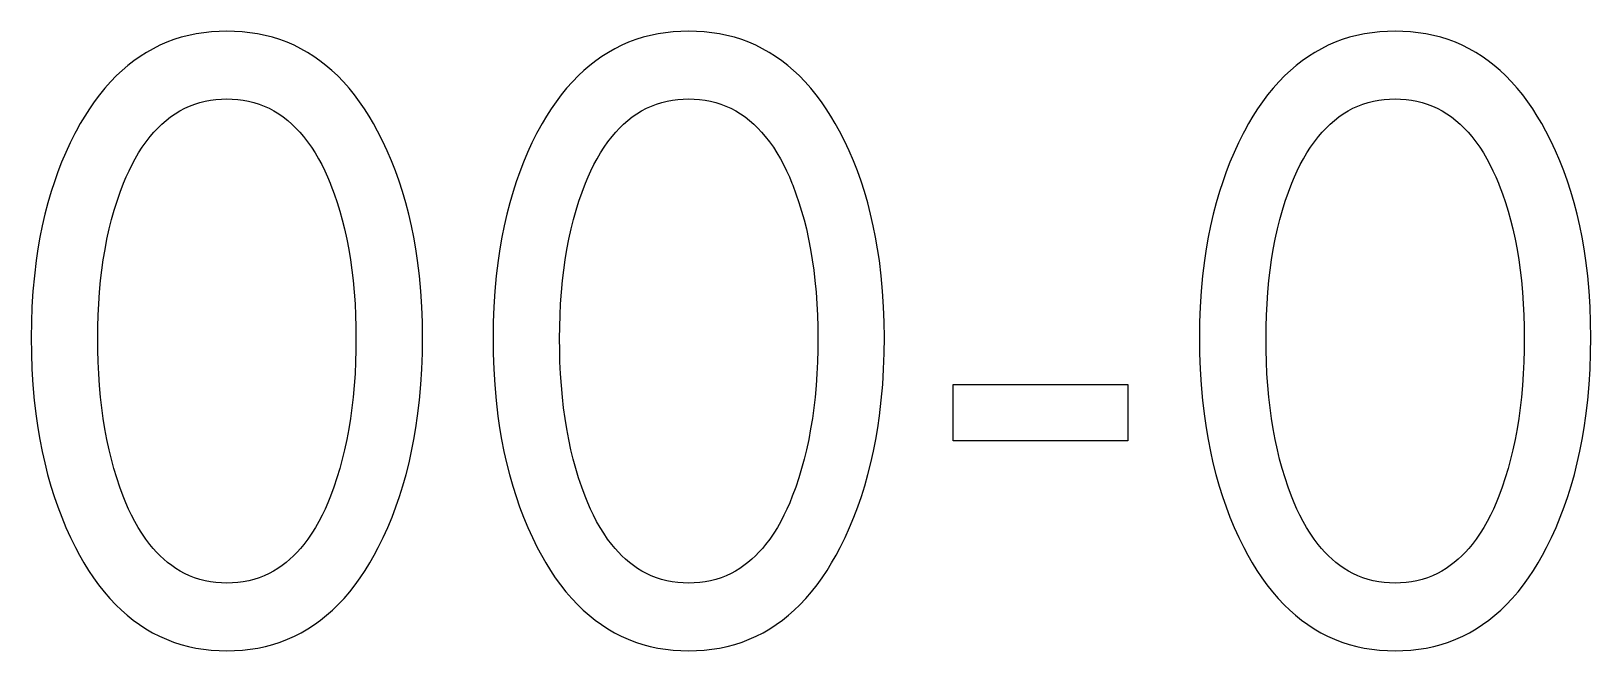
# Model space of a CAD drawing. Extents: x 0 to 420, y 0 to 297.
# Drawn here: x 157.927 to 162.367, y 192.788 to 194.552 of the extents above; entities that cross this region are included whole.
import ezdxf

# ---------------------------------------------------------------- set-up
doc = ezdxf.new("R2010")
doc.units = 0
doc.header["$LTSCALE"] = 23.1
doc.layers.add('10000_FRONT', color=7, linetype='CONTINUOUS')

msp = doc.modelspace()

# ---------------------------------------------------------------- linework, layer by layer
at = {"layer": '10000_FRONT', "color": 7, "linetype": 'CONTINUOUS'}
for p, q in [((158.3754, 194.5396), (158.3542, 194.5342)), ((158.3968, 194.544), (158.3754, 194.5396)), ((158.4184, 194.5474), (158.3968, 194.544)), ((158.4402, 194.5498), (158.4184, 194.5474)), ((158.4621, 194.5512), (158.4402, 194.5498)), ((158.484, 194.5517), (158.4621, 194.5512)), ((158.5061, 194.5512), (158.484, 194.5517)), ((158.528, 194.5498), (158.5061, 194.5512)), ((158.5499, 194.5474), (158.528, 194.5498)), ((158.5715, 194.5441), (158.5499, 194.5474)), ((158.593, 194.5397), (158.5715, 194.5441)), ((158.6142, 194.5342), (158.593, 194.5397)), ((159.6903, 194.5396), (159.6692, 194.5342)), ((159.7117, 194.544), (159.6903, 194.5396)), ((159.7333, 194.5474), (159.7117, 194.544)), ((159.7551, 194.5498), (159.7333, 194.5474)), ((159.777, 194.5512), (159.7551, 194.5498)), ((159.799, 194.5517), (159.777, 194.5512)), ((159.821, 194.5512), (159.799, 194.5517)), ((159.8429, 194.5498), (159.821, 194.5512)), ((159.8648, 194.5474), (159.8429, 194.5498)), ((159.8865, 194.5441), (159.8648, 194.5474)), ((159.9079, 194.5397), (159.8865, 194.5441)), ((159.9291, 194.5342), (159.9079, 194.5397)), ((161.7016, 194.5396), (161.6805, 194.5342)), ((161.7231, 194.544), (161.7016, 194.5396)), ((161.7447, 194.5474), (161.7231, 194.544)), ((161.7665, 194.5498), (161.7447, 194.5474)), ((161.7884, 194.5512), (161.7665, 194.5498)), ((161.8103, 194.5517), (161.7884, 194.5512)), ((161.8323, 194.5512), (161.8103, 194.5517)), ((161.8543, 194.5498), (161.8323, 194.5512)), ((161.8761, 194.5474), (161.8543, 194.5498)), ((161.8978, 194.5441), (161.8761, 194.5474)), ((161.9193, 194.5397), (161.8978, 194.5441)), ((161.9405, 194.5342), (161.9193, 194.5397)), ((158.274, 194.5018), (158.2553, 194.4912)), ((158.2933, 194.5115), (158.274, 194.5018)), ((158.313, 194.5201), (158.2933, 194.5115)), ((158.3334, 194.5277), (158.313, 194.5201)), ((158.3542, 194.5342), (158.3334, 194.5277)), ((158.635, 194.5277), (158.6142, 194.5342)), ((158.6555, 194.5201), (158.635, 194.5277)), ((158.6753, 194.5115), (158.6555, 194.5201)), ((158.6945, 194.5018), (158.6753, 194.5115)), ((158.7133, 194.4912), (158.6945, 194.5018)), ((159.589, 194.5018), (159.5702, 194.4912)), ((159.6082, 194.5115), (159.589, 194.5018)), ((159.628, 194.5201), (159.6082, 194.5115)), ((159.6484, 194.5277), (159.628, 194.5201)), ((159.6692, 194.5342), (159.6484, 194.5277)), ((159.95, 194.5277), (159.9291, 194.5342)), ((159.9705, 194.5201), (159.95, 194.5277)), ((159.9902, 194.5115), (159.9705, 194.5201)), ((160.0095, 194.5018), (159.9902, 194.5115)), ((160.0282, 194.4912), (160.0095, 194.5018)), ((161.6003, 194.5018), (161.5815, 194.4912)), ((161.6196, 194.5115), (161.6003, 194.5018)), ((161.6393, 194.5201), (161.6196, 194.5115)), ((161.6597, 194.5277), (161.6393, 194.5201)), ((161.6805, 194.5342), (161.6597, 194.5277)), ((161.9613, 194.5277), (161.9405, 194.5342)), ((161.9818, 194.5201), (161.9613, 194.5277)), ((162.0015, 194.5115), (161.9818, 194.5201)), ((162.0208, 194.5018), (162.0015, 194.5115)), ((162.0396, 194.4912), (162.0208, 194.5018)), ((158.2023, 194.454), (158.1858, 194.44)), ((158.2193, 194.4672), (158.2023, 194.454)), ((158.237, 194.4796), (158.2193, 194.4672)), ((158.2553, 194.4912), (158.237, 194.4796)), ((158.7316, 194.4797), (158.7133, 194.4912)), ((158.7492, 194.4672), (158.7316, 194.4797)), ((158.7663, 194.454), (158.7492, 194.4672)), ((158.7828, 194.44), (158.7663, 194.454)), ((159.5172, 194.454), (159.5007, 194.44)), ((159.5343, 194.4672), (159.5172, 194.454)), ((159.552, 194.4796), (159.5343, 194.4672)), ((159.5702, 194.4912), (159.552, 194.4796)), ((160.0465, 194.4797), (160.0282, 194.4912)), ((160.0642, 194.4672), (160.0465, 194.4797)), ((160.0813, 194.454), (160.0642, 194.4672)), ((160.0977, 194.44), (160.0813, 194.454)), ((161.5285, 194.454), (161.5121, 194.44)), ((161.5456, 194.4672), (161.5285, 194.454)), ((161.5633, 194.4796), (161.5456, 194.4672)), ((161.5815, 194.4912), (161.5633, 194.4796)), ((162.0578, 194.4797), (162.0396, 194.4912)), ((162.0755, 194.4672), (162.0578, 194.4797)), ((162.0926, 194.454), (162.0755, 194.4672)), ((162.109, 194.44), (162.0926, 194.454)), ((158.1528, 194.4077), (158.1365, 194.3894)), ((158.17, 194.4253), (158.1528, 194.4077)), ((158.1858, 194.44), (158.17, 194.4253)), ((158.7986, 194.4253), (158.7828, 194.44)), ((158.8157, 194.4078), (158.7986, 194.4253)), ((158.8319, 194.3895), (158.8157, 194.4078)), ((159.4678, 194.4077), (159.4515, 194.3894)), ((159.4849, 194.4253), (159.4678, 194.4077)), ((159.5007, 194.44), (159.4849, 194.4253)), ((160.1135, 194.4253), (160.0977, 194.44)), ((160.1306, 194.4078), (160.1135, 194.4253)), ((160.1468, 194.3895), (160.1306, 194.4078)), ((161.4791, 194.4077), (161.4628, 194.3894)), ((161.4963, 194.4253), (161.4791, 194.4077)), ((161.5121, 194.44), (161.4963, 194.4253)), ((162.1248, 194.4253), (162.109, 194.44)), ((162.1419, 194.4078), (162.1248, 194.4253)), ((162.1582, 194.3895), (162.1419, 194.4078)), ((158.1211, 194.3704), (158.1064, 194.3508)), ((158.1365, 194.3894), (158.1211, 194.3704)), ((158.8473, 194.3704), (158.8319, 194.3895)), ((158.8619, 194.3508), (158.8473, 194.3704)), ((159.436, 194.3704), (159.4213, 194.3508)), ((159.4515, 194.3894), (159.436, 194.3704)), ((160.1622, 194.3704), (160.1468, 194.3895)), ((160.1768, 194.3508), (160.1622, 194.3704)), ((161.4473, 194.3704), (161.4327, 194.3508)), ((161.4628, 194.3894), (161.4473, 194.3704)), ((162.1736, 194.3704), (162.1582, 194.3895)), ((162.1882, 194.3508), (162.1736, 194.3704)), ((158.0925, 194.3306), (158.0793, 194.3099)), ((158.1064, 194.3508), (158.0925, 194.3306)), ((158.3234, 194.3074), (158.3365, 194.3165)), ((158.3365, 194.3165), (158.35, 194.3248)), ((158.35, 194.3248), (158.364, 194.3322)), ((158.364, 194.3322), (158.378, 194.3386)), ((158.378, 194.3386), (158.3925, 194.344)), ((158.3925, 194.344), (158.4072, 194.3486)), ((158.4072, 194.3486), (158.4223, 194.3523)), ((158.4223, 194.3523), (158.4375, 194.3552)), ((158.4375, 194.3552), (158.4529, 194.3573)), ((158.4529, 194.3573), (158.4685, 194.3585)), ((158.4685, 194.3585), (158.484, 194.3589)), ((158.484, 194.3589), (158.4996, 194.3585)), ((158.4996, 194.3585), (158.5152, 194.3573)), ((158.5152, 194.3573), (158.5306, 194.3552)), ((158.5306, 194.3552), (158.5458, 194.3523)), ((158.5458, 194.3523), (158.5609, 194.3486)), ((158.5609, 194.3486), (158.5756, 194.344)), ((158.5756, 194.344), (158.59, 194.3386)), ((158.59, 194.3386), (158.6041, 194.3322)), ((158.6041, 194.3322), (158.6181, 194.3248)), ((158.6181, 194.3248), (158.6316, 194.3165)), ((158.6316, 194.3165), (158.6446, 194.3074)), ((158.8758, 194.3306), (158.8619, 194.3508)), ((158.8889, 194.3099), (158.8758, 194.3306)), ((159.4074, 194.3306), (159.3942, 194.3099)), ((159.4213, 194.3508), (159.4074, 194.3306)), ((159.6384, 194.3074), (159.6514, 194.3165)), ((159.6514, 194.3165), (159.6649, 194.3248)), ((159.6649, 194.3248), (159.6789, 194.3322)), ((159.6789, 194.3322), (159.693, 194.3386)), ((159.693, 194.3386), (159.7074, 194.344)), ((159.7074, 194.344), (159.7222, 194.3486)), ((159.7222, 194.3486), (159.7372, 194.3523)), ((159.7372, 194.3523), (159.7525, 194.3552)), ((159.7525, 194.3552), (159.7679, 194.3573)), ((159.7679, 194.3573), (159.7834, 194.3585)), ((159.7834, 194.3585), (159.799, 194.3589)), ((159.799, 194.3589), (159.8146, 194.3585)), ((159.8146, 194.3585), (159.8301, 194.3573)), ((159.8301, 194.3573), (159.8455, 194.3552)), ((159.8455, 194.3552), (159.8608, 194.3523)), ((159.8608, 194.3523), (159.8758, 194.3486)), ((159.8758, 194.3486), (159.8906, 194.344)), ((159.8906, 194.344), (159.905, 194.3386)), ((159.905, 194.3386), (159.919, 194.3322)), ((159.919, 194.3322), (159.933, 194.3248)), ((159.933, 194.3248), (159.9466, 194.3165)), ((159.9466, 194.3165), (159.9596, 194.3074)), ((160.1907, 194.3306), (160.1768, 194.3508)), ((160.2038, 194.3099), (160.1907, 194.3306)), ((161.4188, 194.3306), (161.4056, 194.3099)), ((161.4327, 194.3508), (161.4188, 194.3306)), ((161.6497, 194.3074), (161.6627, 194.3165)), ((161.6627, 194.3165), (161.6763, 194.3248)), ((161.6763, 194.3248), (161.6903, 194.3322)), ((161.6903, 194.3322), (161.7043, 194.3386)), ((161.7043, 194.3386), (161.7187, 194.344)), ((161.7187, 194.344), (161.7335, 194.3486)), ((161.7335, 194.3486), (161.7485, 194.3523)), ((161.7485, 194.3523), (161.7638, 194.3552)), ((161.7638, 194.3552), (161.7792, 194.3573)), ((161.7792, 194.3573), (161.7947, 194.3585)), ((161.7947, 194.3585), (161.8103, 194.3589)), ((161.8103, 194.3589), (161.8259, 194.3585)), ((161.8259, 194.3585), (161.8414, 194.3573)), ((161.8414, 194.3573), (161.8568, 194.3552)), ((161.8568, 194.3552), (161.8721, 194.3523)), ((161.8721, 194.3523), (161.8871, 194.3486)), ((161.8871, 194.3486), (161.9019, 194.344)), ((161.9019, 194.344), (161.9163, 194.3386)), ((161.9163, 194.3386), (161.9304, 194.3322)), ((161.9304, 194.3322), (161.9444, 194.3248)), ((161.9444, 194.3248), (161.9579, 194.3165)), ((161.9579, 194.3165), (161.9709, 194.3074)), ((162.202, 194.3306), (162.1882, 194.3508)), ((162.2151, 194.3099), (162.202, 194.3306)), ((158.0668, 194.2888), (158.055, 194.2673)), ((158.0793, 194.3099), (158.0668, 194.2888)), ((158.2764, 194.2644), (158.2874, 194.276)), ((158.2874, 194.276), (158.2989, 194.2871)), ((158.2989, 194.2871), (158.3109, 194.2976)), ((158.3109, 194.2976), (158.3234, 194.3074)), ((158.6446, 194.3074), (158.6572, 194.2976)), ((158.6572, 194.2976), (158.6692, 194.2871)), ((158.6692, 194.2871), (158.6807, 194.276)), ((158.6807, 194.276), (158.6917, 194.2644)), ((158.9013, 194.2888), (158.8889, 194.3099)), ((158.9131, 194.2673), (158.9013, 194.2888)), ((159.3817, 194.2888), (159.3699, 194.2673)), ((159.3942, 194.3099), (159.3817, 194.2888)), ((159.5914, 194.2644), (159.6023, 194.276)), ((159.6023, 194.276), (159.6138, 194.2871)), ((159.6138, 194.2871), (159.6259, 194.2976)), ((159.6259, 194.2976), (159.6384, 194.3074)), ((159.9596, 194.3074), (159.9721, 194.2976)), ((159.9721, 194.2976), (159.9841, 194.2871)), ((159.9841, 194.2871), (159.9956, 194.276)), ((159.9956, 194.276), (160.0066, 194.2644)), ((160.2163, 194.2888), (160.2038, 194.3099)), ((160.2281, 194.2673), (160.2163, 194.2888)), ((161.3931, 194.2888), (161.3812, 194.2673)), ((161.4056, 194.3099), (161.3931, 194.2888)), ((161.6027, 194.2644), (161.6137, 194.276)), ((161.6137, 194.276), (161.6252, 194.2871)), ((161.6252, 194.2871), (161.6372, 194.2976)), ((161.6372, 194.2976), (161.6497, 194.3074)), ((161.9709, 194.3074), (161.9834, 194.2976)), ((161.9834, 194.2976), (161.9955, 194.2871)), ((161.9955, 194.2871), (162.007, 194.276)), ((162.007, 194.276), (162.0179, 194.2644)), ((162.2276, 194.2888), (162.2151, 194.3099)), ((162.2394, 194.2673), (162.2276, 194.2888)), ((158.0378, 194.2334), (158.0253, 194.2064)), ((158.0511, 194.2601), (158.0378, 194.2334)), ((158.055, 194.2673), (158.0511, 194.2601)), ((158.2431, 194.2214), (158.2542, 194.2371)), ((158.2542, 194.2371), (158.266, 194.2523)), ((158.266, 194.2523), (158.2764, 194.2644)), ((158.6917, 194.2644), (158.7021, 194.2523)), ((158.7021, 194.2523), (158.7139, 194.2371)), ((158.7139, 194.2371), (158.725, 194.2214)), ((158.9273, 194.2395), (158.9131, 194.2673)), ((158.9405, 194.2113), (158.9273, 194.2395)), ((159.3527, 194.2334), (159.3403, 194.2064)), ((159.3661, 194.2601), (159.3527, 194.2334)), ((159.3699, 194.2673), (159.3661, 194.2601)), ((159.558, 194.2214), (159.5691, 194.2371)), ((159.5691, 194.2371), (159.581, 194.2523)), ((159.581, 194.2523), (159.5914, 194.2644)), ((160.0066, 194.2644), (160.017, 194.2523)), ((160.017, 194.2523), (160.0289, 194.2371)), ((160.0289, 194.2371), (160.04, 194.2214)), ((160.2423, 194.2395), (160.2281, 194.2673)), ((160.2555, 194.2113), (160.2423, 194.2395)), ((161.364, 194.2334), (161.3516, 194.2064)), ((161.3774, 194.2601), (161.364, 194.2334)), ((161.3812, 194.2673), (161.3774, 194.2601)), ((161.5693, 194.2214), (161.5804, 194.2371)), ((161.5804, 194.2371), (161.5923, 194.2523)), ((161.5923, 194.2523), (161.6027, 194.2644)), ((162.0179, 194.2644), (162.0283, 194.2523)), ((162.0283, 194.2523), (162.0402, 194.2371)), ((162.0402, 194.2371), (162.0513, 194.2214)), ((162.2536, 194.2395), (162.2394, 194.2673)), ((162.2668, 194.2113), (162.2536, 194.2395)), ((158.0253, 194.2064), (158.0137, 194.179)), ((158.214, 194.1717), (158.223, 194.1886)), ((158.223, 194.1886), (158.2327, 194.2052)), ((158.2327, 194.2052), (158.2431, 194.2214)), ((158.725, 194.2214), (158.7354, 194.2052)), ((158.7354, 194.2052), (158.7451, 194.1886)), ((158.7451, 194.1886), (158.7541, 194.1717)), ((158.9528, 194.1827), (158.9405, 194.2113)), ((158.9642, 194.1538), (158.9528, 194.1827)), ((159.3403, 194.2064), (159.3286, 194.179)), ((159.5289, 194.1717), (159.538, 194.1886)), ((159.538, 194.1886), (159.5476, 194.2052)), ((159.5476, 194.2052), (159.558, 194.2214)), ((160.04, 194.2214), (160.0503, 194.2052)), ((160.0503, 194.2052), (160.06, 194.1886)), ((160.06, 194.1886), (160.0691, 194.1717)), ((160.2678, 194.1827), (160.2555, 194.2113)), ((160.2791, 194.1538), (160.2678, 194.1827)), ((161.3516, 194.2064), (161.34, 194.179)), ((161.5402, 194.1717), (161.5493, 194.1886)), ((161.5493, 194.1886), (161.559, 194.2052)), ((161.559, 194.2052), (161.5693, 194.2214)), ((162.0513, 194.2214), (162.0617, 194.2052)), ((162.0617, 194.2052), (162.0713, 194.1886)), ((162.0713, 194.1886), (162.0804, 194.1717)), ((162.2791, 194.1827), (162.2668, 194.2113)), ((162.2904, 194.1538), (162.2791, 194.1827)), ((158.0029, 194.1512), (157.993, 194.1232)), ((158.0137, 194.179), (158.0029, 194.1512)), ((158.1976, 194.1369), (158.2055, 194.1544)), ((158.2055, 194.1544), (158.214, 194.1717)), ((158.7541, 194.1717), (158.7626, 194.1544)), ((158.7626, 194.1544), (158.7705, 194.1369)), ((158.9747, 194.1245), (158.9642, 194.1538)), ((159.3179, 194.1512), (159.3079, 194.1232)), ((159.3286, 194.179), (159.3179, 194.1512)), ((159.5125, 194.1369), (159.5204, 194.1544)), ((159.5204, 194.1544), (159.5289, 194.1717)), ((160.0691, 194.1717), (160.0775, 194.1544)), ((160.0775, 194.1544), (160.0855, 194.1369)), ((160.2896, 194.1245), (160.2791, 194.1538)), ((161.3292, 194.1512), (161.3193, 194.1232)), ((161.34, 194.179), (161.3292, 194.1512)), ((161.5238, 194.1369), (161.5318, 194.1544)), ((161.5318, 194.1544), (161.5402, 194.1717)), ((162.0804, 194.1717), (162.0889, 194.1544)), ((162.0889, 194.1544), (162.0968, 194.1369)), ((162.3009, 194.1245), (162.2904, 194.1538)), ((157.9838, 194.0949), (157.9745, 194.0628)), ((157.993, 194.1232), (157.9838, 194.0949)), ((158.1713, 194.0678), (158.1803, 194.0936)), ((158.1803, 194.0936), (158.1901, 194.1191)), ((158.1901, 194.1191), (158.1976, 194.1369)), ((158.7705, 194.1369), (158.778, 194.1191)), ((158.778, 194.1191), (158.7802, 194.1135)), ((158.7802, 194.1135), (158.7894, 194.089)), ((158.9843, 194.0949), (158.9747, 194.1245)), ((158.9936, 194.0628), (158.9843, 194.0949)), ((159.2988, 194.0949), (159.2894, 194.0628)), ((159.3079, 194.1232), (159.2988, 194.0949)), ((159.4863, 194.0678), (159.4952, 194.0936)), ((159.4952, 194.0936), (159.5051, 194.1191)), ((159.5051, 194.1191), (159.5125, 194.1369)), ((160.0855, 194.1369), (160.0929, 194.1191)), ((160.0929, 194.1191), (160.0952, 194.1135)), ((160.0952, 194.1135), (160.1044, 194.089)), ((160.2992, 194.0949), (160.2896, 194.1245)), ((160.3086, 194.0628), (160.2992, 194.0949)), ((161.3101, 194.0949), (161.3007, 194.0628)), ((161.3193, 194.1232), (161.3101, 194.0949)), ((161.4976, 194.0678), (161.5066, 194.0936)), ((161.5066, 194.0936), (161.5164, 194.1191)), ((161.5164, 194.1191), (161.5238, 194.1369)), ((162.0968, 194.1369), (162.1042, 194.1191)), ((162.1042, 194.1191), (162.1065, 194.1135)), ((162.1065, 194.1135), (162.1157, 194.089)), ((162.3105, 194.0949), (162.3009, 194.1245)), ((162.3199, 194.0628), (162.3105, 194.0949)), ((157.9745, 194.0628), (157.966, 194.0304)), ((158.1632, 194.0418), (158.1713, 194.0678)), ((158.7894, 194.089), (158.7979, 194.0644)), ((158.7979, 194.0644), (158.8056, 194.0395)), ((159.0021, 194.0304), (158.9936, 194.0628)), ((159.2894, 194.0628), (159.281, 194.0304)), ((159.4781, 194.0418), (159.4863, 194.0678)), ((160.1044, 194.089), (160.1128, 194.0644)), ((160.1128, 194.0644), (160.1205, 194.0395)), ((160.317, 194.0304), (160.3086, 194.0628)), ((161.3007, 194.0628), (161.2923, 194.0304)), ((161.4894, 194.0418), (161.4976, 194.0678)), ((162.1157, 194.089), (162.1242, 194.0644)), ((162.1242, 194.0644), (162.1319, 194.0395)), ((162.3283, 194.0304), (162.3199, 194.0628)), ((157.966, 194.0304), (157.9585, 193.9978)), ((158.1492, 193.9891), (158.1558, 194.0156)), ((158.1558, 194.0156), (158.1632, 194.0418)), ((158.8056, 194.0395), (158.8126, 194.0144)), ((158.8126, 194.0144), (158.8189, 193.9891)), ((159.0096, 193.9978), (159.0021, 194.0304)), ((159.281, 194.0304), (159.2734, 193.9978)), ((159.4641, 193.9891), (159.4707, 194.0156)), ((159.4707, 194.0156), (159.4781, 194.0418)), ((160.1205, 194.0395), (160.1275, 194.0144)), ((160.1275, 194.0144), (160.1339, 193.9891)), ((160.3245, 193.9978), (160.317, 194.0304)), ((161.2923, 194.0304), (161.2848, 193.9978)), ((161.4754, 193.9891), (161.4821, 194.0156)), ((161.4821, 194.0156), (161.4894, 194.0418)), ((162.1319, 194.0395), (162.1389, 194.0144)), ((162.1389, 194.0144), (162.1452, 193.9891)), ((162.3359, 193.9978), (162.3283, 194.0304)), ((157.9519, 193.965), (157.9461, 193.932)), ((157.9585, 193.9978), (157.9519, 193.965)), ((158.1427, 193.9599), (158.1492, 193.9891)), ((158.8189, 193.9891), (158.8254, 193.9599)), ((159.0162, 193.965), (159.0096, 193.9978)), ((159.022, 193.932), (159.0162, 193.965)), ((159.2668, 193.965), (159.261, 193.932)), ((159.2734, 193.9978), (159.2668, 193.965)), ((159.4576, 193.9599), (159.4641, 193.9891)), ((160.1339, 193.9891), (160.1403, 193.9599)), ((160.3312, 193.965), (160.3245, 193.9978)), ((160.3369, 193.932), (160.3312, 193.965)), ((161.2781, 193.965), (161.2724, 193.932)), ((161.2848, 193.9978), (161.2781, 193.965)), ((161.469, 193.9599), (161.4754, 193.9891)), ((162.1452, 193.9891), (162.1517, 193.9599)), ((162.3425, 193.965), (162.3359, 193.9978)), ((162.3483, 193.932), (162.3425, 193.965)), ((157.9461, 193.932), (157.9412, 193.8989)), ((158.1322, 193.9011), (158.1371, 193.9306)), ((158.1371, 193.9306), (158.1427, 193.9599)), ((158.8254, 193.9599), (158.831, 193.9306)), ((158.831, 193.9306), (158.8359, 193.9011)), ((159.0269, 193.8989), (159.022, 193.932)), ((159.261, 193.932), (159.2561, 193.8989)), ((159.4471, 193.9011), (159.452, 193.9306)), ((159.452, 193.9306), (159.4576, 193.9599)), ((160.1403, 193.9599), (160.146, 193.9306)), ((160.146, 193.9306), (160.1508, 193.9011)), ((160.3419, 193.8989), (160.3369, 193.932)), ((161.2724, 193.932), (161.2674, 193.8989)), ((161.4584, 193.9011), (161.4633, 193.9306)), ((161.4633, 193.9306), (161.469, 193.9599)), ((162.1517, 193.9599), (162.1573, 193.9306)), ((162.1573, 193.9306), (162.1622, 193.9011)), ((162.3532, 193.8989), (162.3483, 193.932)), ((157.9412, 193.8989), (157.9359, 193.8552)), ((158.1246, 193.8417), (158.128, 193.8715)), ((158.128, 193.8715), (158.1322, 193.9011)), ((158.8359, 193.9011), (158.8401, 193.8715)), ((158.8401, 193.8715), (158.8435, 193.8417)), ((159.0322, 193.8552), (159.0269, 193.8989)), ((159.2561, 193.8989), (159.2508, 193.8552)), ((159.4395, 193.8417), (159.443, 193.8715)), ((159.443, 193.8715), (159.4471, 193.9011)), ((160.1508, 193.9011), (160.155, 193.8715)), ((160.155, 193.8715), (160.1584, 193.8417)), ((160.3472, 193.8552), (160.3419, 193.8989)), ((161.2674, 193.8989), (161.2621, 193.8552)), ((161.4509, 193.8417), (161.4543, 193.8715)), ((161.4543, 193.8715), (161.4584, 193.9011)), ((162.1622, 193.9011), (162.1663, 193.8715)), ((162.1663, 193.8715), (162.1698, 193.8417)), ((162.3585, 193.8552), (162.3532, 193.8989)), ((157.9359, 193.8552), (157.9319, 193.8113)), ((158.1215, 193.8089), (158.1246, 193.8417)), ((158.8435, 193.8417), (158.8466, 193.8089)), ((159.0362, 193.8113), (159.0322, 193.8552)), ((159.2508, 193.8552), (159.2468, 193.8113)), ((159.4365, 193.8089), (159.4395, 193.8417)), ((160.1584, 193.8417), (160.1615, 193.8089)), ((160.3512, 193.8113), (160.3472, 193.8552)), ((161.2621, 193.8552), (161.2581, 193.8113)), ((161.4478, 193.8089), (161.4509, 193.8417)), ((162.1698, 193.8417), (162.1728, 193.8089)), ((162.3625, 193.8113), (162.3585, 193.8552)), ((157.9319, 193.8113), (157.9291, 193.7674)), ((158.1192, 193.7759), (158.1215, 193.8089)), ((158.8466, 193.8089), (158.8489, 193.7759)), ((159.039, 193.7674), (159.0362, 193.8113)), ((159.2468, 193.8113), (159.244, 193.7674)), ((159.4342, 193.7759), (159.4365, 193.8089)), ((160.1615, 193.8089), (160.1638, 193.7759)), ((160.3539, 193.7674), (160.3512, 193.8113)), ((161.2581, 193.8113), (161.2554, 193.7674)), ((161.4455, 193.7759), (161.4478, 193.8089)), ((162.1728, 193.8089), (162.1751, 193.7759)), ((162.3653, 193.7674), (162.3625, 193.8113)), ((157.9291, 193.7674), (157.9275, 193.7234)), ((158.1167, 193.71), (158.1176, 193.743)), ((158.1176, 193.743), (158.1192, 193.7759)), ((158.8489, 193.7759), (158.8505, 193.743)), ((158.8505, 193.743), (158.8514, 193.71)), ((159.0406, 193.7234), (159.039, 193.7674)), ((159.244, 193.7674), (159.2424, 193.7234)), ((159.4316, 193.71), (159.4326, 193.743)), ((159.4326, 193.743), (159.4342, 193.7759)), ((160.1638, 193.7759), (160.1654, 193.743)), ((160.1654, 193.743), (160.1663, 193.71)), ((160.3556, 193.7234), (160.3539, 193.7674)), ((161.2554, 193.7674), (161.2537, 193.7234)), ((161.443, 193.71), (161.4439, 193.743)), ((161.4439, 193.743), (161.4455, 193.7759)), ((162.1751, 193.7759), (162.1767, 193.743)), ((162.1767, 193.743), (162.1776, 193.71)), ((162.3669, 193.7234), (162.3653, 193.7674)), ((157.9275, 193.7234), (157.9269, 193.6794)), ((158.1164, 193.677), (158.1167, 193.71)), ((158.8514, 193.71), (158.8517, 193.677)), ((159.0412, 193.6794), (159.0406, 193.7234)), ((159.2424, 193.7234), (159.2419, 193.6794)), ((159.4313, 193.677), (159.4316, 193.71)), ((160.1663, 193.71), (160.1666, 193.677)), ((160.3561, 193.6794), (160.3556, 193.7234)), ((161.2537, 193.7234), (161.2532, 193.6794)), ((161.4427, 193.677), (161.443, 193.71)), ((162.1776, 193.71), (162.178, 193.677)), ((162.3674, 193.6794), (162.3669, 193.7234)), ((157.9269, 193.6794), (157.9274, 193.6346)), ((158.1167, 193.6435), (158.1164, 193.677)), ((158.8517, 193.677), (158.8514, 193.6435)), ((159.0407, 193.6347), (159.0412, 193.6794)), ((159.2419, 193.6794), (159.2424, 193.6346)), ((159.4316, 193.6435), (159.4313, 193.677)), ((160.1666, 193.677), (160.1664, 193.6435)), ((160.3556, 193.6347), (160.3561, 193.6794)), ((161.2532, 193.6794), (161.2537, 193.6346)), ((161.4429, 193.6435), (161.4427, 193.677)), ((162.178, 193.677), (162.1777, 193.6435)), ((162.3669, 193.6347), (162.3674, 193.6794)), ((157.9274, 193.6346), (157.929, 193.5898)), ((158.1176, 193.61), (158.1167, 193.6435)), ((158.1192, 193.5765), (158.1176, 193.61)), ((158.8505, 193.61), (158.8489, 193.5765)), ((158.8514, 193.6435), (158.8505, 193.61)), ((159.0391, 193.59), (159.0407, 193.6347)), ((159.2424, 193.6346), (159.2439, 193.5898)), ((159.4325, 193.61), (159.4316, 193.6435)), ((159.4341, 193.5765), (159.4325, 193.61)), ((160.1654, 193.61), (160.1639, 193.5765)), ((160.1664, 193.6435), (160.1654, 193.61)), ((160.354, 193.59), (160.3556, 193.6347)), ((161.2537, 193.6346), (161.2553, 193.5898)), ((161.4439, 193.61), (161.4429, 193.6435)), ((161.4454, 193.5765), (161.4439, 193.61)), ((162.1768, 193.61), (162.1752, 193.5765)), ((162.1777, 193.6435), (162.1768, 193.61)), ((162.3653, 193.59), (162.3669, 193.6347)), ((157.929, 193.5898), (157.9317, 193.5451)), ((158.1215, 193.5431), (158.1192, 193.5765)), ((158.8489, 193.5765), (158.8466, 193.5431)), ((159.0363, 193.5455), (159.0391, 193.59)), ((159.2439, 193.5898), (159.2467, 193.5451)), ((159.4364, 193.5431), (159.4341, 193.5765)), ((160.1639, 193.5765), (160.1616, 193.5431)), ((160.3513, 193.5455), (160.354, 193.59)), ((161.2553, 193.5898), (161.258, 193.5451)), ((161.4477, 193.5431), (161.4454, 193.5765)), ((162.1752, 193.5765), (162.1729, 193.5431)), ((162.3626, 193.5455), (162.3653, 193.59)), ((157.9317, 193.5451), (157.9357, 193.5005)), ((158.1245, 193.5098), (158.1215, 193.5431)), ((158.8466, 193.5431), (158.8436, 193.5098)), ((159.0324, 193.501), (159.0363, 193.5455)), ((159.2467, 193.5451), (159.2506, 193.5005)), ((159.4394, 193.5098), (159.4364, 193.5431)), ((160.1616, 193.5431), (160.1586, 193.5098)), ((160.3473, 193.501), (160.3513, 193.5455)), ((160.5517, 193.3854), (160.5517, 193.5456)), ((160.5517, 193.5456), (161.0494, 193.5456)), ((161.0494, 193.5456), (161.0494, 193.3854)), ((161.258, 193.5451), (161.262, 193.5005)), ((161.4507, 193.5098), (161.4477, 193.5431)), ((162.1729, 193.5431), (162.1699, 193.5098)), ((162.3587, 193.501), (162.3626, 193.5455)), ((157.9357, 193.5005), (157.9409, 193.4561)), ((158.1279, 193.4796), (158.1245, 193.5098)), ((158.132, 193.4495), (158.1279, 193.4796)), ((158.8402, 193.4796), (158.8361, 193.4495)), ((158.8436, 193.5098), (158.8402, 193.4796)), ((159.0272, 193.4566), (159.0324, 193.501)), ((159.2506, 193.5005), (159.2559, 193.4561)), ((159.4428, 193.4796), (159.4394, 193.5098)), ((159.4469, 193.4495), (159.4428, 193.4796)), ((160.1551, 193.4796), (160.1511, 193.4495)), ((160.1586, 193.5098), (160.1551, 193.4796)), ((160.3421, 193.4566), (160.3473, 193.501)), ((161.262, 193.5005), (161.2672, 193.4561)), ((161.4542, 193.4796), (161.4507, 193.5098)), ((161.4582, 193.4495), (161.4542, 193.4796)), ((162.1665, 193.4796), (162.1624, 193.4495)), ((162.1699, 193.5098), (162.1665, 193.4796)), ((162.3534, 193.4566), (162.3587, 193.501)), ((157.9409, 193.4561), (157.9458, 193.4225)), ((158.1368, 193.4195), (158.132, 193.4495)), ((158.8361, 193.4495), (158.8313, 193.4195)), ((159.0223, 193.423), (159.0272, 193.4566)), ((159.2559, 193.4561), (159.2607, 193.4225)), ((159.4517, 193.4195), (159.4469, 193.4495)), ((160.1511, 193.4495), (160.1462, 193.4195)), ((160.3372, 193.423), (160.3421, 193.4566)), ((161.2672, 193.4561), (161.2721, 193.4225)), ((161.463, 193.4195), (161.4582, 193.4495)), ((162.1624, 193.4495), (162.1576, 193.4195)), ((162.3486, 193.423), (162.3534, 193.4566)), ((157.9458, 193.4225), (157.9515, 193.389)), ((157.9515, 193.389), (157.958, 193.3556)), ((158.1423, 193.3896), (158.1368, 193.4195)), ((158.1487, 193.36), (158.1423, 193.3896)), ((158.8257, 193.3896), (158.8194, 193.36)), ((158.8313, 193.4195), (158.8257, 193.3896)), ((159.0101, 193.3562), (159.0166, 193.3895)), ((159.0166, 193.3895), (159.0223, 193.423)), ((159.2607, 193.4225), (159.2664, 193.389)), ((159.2664, 193.389), (159.2729, 193.3556)), ((159.4573, 193.3896), (159.4517, 193.4195)), ((159.4637, 193.36), (159.4573, 193.3896)), ((160.1407, 193.3896), (160.1343, 193.36)), ((160.1462, 193.4195), (160.1407, 193.3896)), ((160.325, 193.3562), (160.3315, 193.3895)), ((160.3315, 193.3895), (160.3372, 193.423)), ((161.0494, 193.3854), (160.5517, 193.3854)), ((161.2721, 193.4225), (161.2777, 193.389)), ((161.2777, 193.389), (161.2843, 193.3556)), ((161.4686, 193.3896), (161.463, 193.4195)), ((161.475, 193.36), (161.4686, 193.3896)), ((162.152, 193.3896), (162.1456, 193.36)), ((162.1576, 193.4195), (162.152, 193.3896)), ((162.3364, 193.3562), (162.3429, 193.3895)), ((162.3429, 193.3895), (162.3486, 193.423)), ((157.958, 193.3556), (157.9654, 193.3225)), ((158.1552, 193.333), (158.1487, 193.36)), ((158.8194, 193.36), (158.8128, 193.333)), ((159.0027, 193.323), (159.0101, 193.3562)), ((159.2729, 193.3556), (159.2803, 193.3225)), ((159.4702, 193.333), (159.4637, 193.36)), ((160.1343, 193.36), (160.1278, 193.333)), ((160.3176, 193.323), (160.325, 193.3562)), ((161.2843, 193.3556), (161.2916, 193.3225)), ((161.4815, 193.333), (161.475, 193.36)), ((162.1456, 193.36), (162.1391, 193.333)), ((162.329, 193.323), (162.3364, 193.3562)), ((157.9654, 193.3225), (157.9737, 193.2895)), ((158.1625, 193.3063), (158.1552, 193.333)), ((158.1706, 193.2798), (158.1625, 193.3063)), ((158.8056, 193.3063), (158.7975, 193.2798)), ((158.8128, 193.333), (158.8056, 193.3063)), ((158.9944, 193.2901), (159.0027, 193.323)), ((159.2803, 193.3225), (159.2886, 193.2895)), ((159.4775, 193.3063), (159.4702, 193.333)), ((159.4855, 193.2798), (159.4775, 193.3063)), ((160.1205, 193.3063), (160.1125, 193.2798)), ((160.1278, 193.333), (160.1205, 193.3063)), ((160.3093, 193.2901), (160.3176, 193.323)), ((161.2916, 193.3225), (161.2999, 193.2895)), ((161.4888, 193.3063), (161.4815, 193.333)), ((161.4968, 193.2798), (161.4888, 193.3063)), ((162.1318, 193.3063), (162.1238, 193.2798)), ((162.1391, 193.333), (162.1318, 193.3063)), ((162.3207, 193.2901), (162.329, 193.323)), ((157.9737, 193.2895), (157.9829, 193.2569)), ((157.9829, 193.2569), (157.9924, 193.2269)), ((158.1794, 193.2536), (158.1706, 193.2798)), ((158.1891, 193.2276), (158.1794, 193.2536)), ((158.7887, 193.2536), (158.779, 193.2276)), ((158.7975, 193.2798), (158.7887, 193.2536)), ((158.9757, 193.2273), (158.9852, 193.2574)), ((158.9852, 193.2574), (158.9944, 193.2901)), ((159.2886, 193.2895), (159.2979, 193.2569)), ((159.2979, 193.2569), (159.3073, 193.2269)), ((159.4943, 193.2536), (159.4855, 193.2798)), ((159.504, 193.2276), (159.4943, 193.2536)), ((160.1036, 193.2536), (160.0939, 193.2276)), ((160.1125, 193.2798), (160.1036, 193.2536)), ((160.2907, 193.2273), (160.3001, 193.2574)), ((160.3001, 193.2574), (160.3093, 193.2901)), ((161.2999, 193.2895), (161.3092, 193.2569)), ((161.3092, 193.2569), (161.3186, 193.2269)), ((161.5057, 193.2536), (161.4968, 193.2798)), ((161.5154, 193.2276), (161.5057, 193.2536)), ((162.115, 193.2536), (162.1053, 193.2276)), ((162.1238, 193.2798), (162.115, 193.2536)), ((162.302, 193.2273), (162.3114, 193.2574)), ((162.3114, 193.2574), (162.3207, 193.2901)), ((157.9924, 193.2269), (158.0026, 193.1972)), ((158.1965, 193.2093), (158.1891, 193.2276)), ((158.2044, 193.1913), (158.1965, 193.2093)), ((158.7716, 193.2093), (158.7637, 193.1913)), ((158.779, 193.2276), (158.7716, 193.2093)), ((158.9654, 193.1975), (158.9757, 193.2273)), ((159.3073, 193.2269), (159.3176, 193.1972)), ((159.5115, 193.2093), (159.504, 193.2276)), ((159.5194, 193.1913), (159.5115, 193.2093)), ((160.0865, 193.2093), (160.0786, 193.1913)), ((160.0939, 193.2276), (160.0865, 193.2093)), ((160.2804, 193.1975), (160.2907, 193.2273)), ((161.3186, 193.2269), (161.3289, 193.1972)), ((161.5228, 193.2093), (161.5154, 193.2276)), ((161.5307, 193.1913), (161.5228, 193.2093)), ((162.0978, 193.2093), (162.0899, 193.1913)), ((162.1053, 193.2276), (162.0978, 193.2093)), ((162.2917, 193.1975), (162.302, 193.2273)), ((158.0026, 193.1972), (158.0138, 193.1678)), ((158.0138, 193.1678), (158.0259, 193.1387)), ((158.2129, 193.1735), (158.2044, 193.1913)), ((158.2219, 193.1561), (158.2129, 193.1735)), ((158.7552, 193.1735), (158.7462, 193.1561)), ((158.7637, 193.1913), (158.7552, 193.1735)), ((158.9422, 193.1389), (158.9543, 193.168)), ((158.9543, 193.168), (158.9654, 193.1975)), ((159.3176, 193.1972), (159.3288, 193.1678)), ((159.3288, 193.1678), (159.3408, 193.1387)), ((159.5278, 193.1735), (159.5194, 193.1913)), ((159.5369, 193.1561), (159.5278, 193.1735)), ((160.0702, 193.1735), (160.0611, 193.1561)), ((160.0786, 193.1913), (160.0702, 193.1735)), ((160.2571, 193.1389), (160.2692, 193.168)), ((160.2692, 193.168), (160.2804, 193.1975)), ((161.3289, 193.1972), (161.3401, 193.1678)), ((161.3401, 193.1678), (161.3522, 193.1387)), ((161.5391, 193.1735), (161.5307, 193.1913)), ((161.5482, 193.1561), (161.5391, 193.1735)), ((162.0815, 193.1735), (162.0724, 193.1561)), ((162.0899, 193.1913), (162.0815, 193.1735)), ((162.2684, 193.1389), (162.2805, 193.168)), ((162.2805, 193.168), (162.2917, 193.1975)), ((158.0259, 193.1387), (158.0389, 193.11)), ((158.2316, 193.139), (158.2219, 193.1561)), ((158.242, 193.1223), (158.2316, 193.139)), ((158.2532, 193.106), (158.242, 193.1223)), ((158.7261, 193.1223), (158.7149, 193.106)), ((158.7365, 193.139), (158.7261, 193.1223)), ((158.7462, 193.1561), (158.7365, 193.139)), ((158.9292, 193.1101), (158.9422, 193.1389)), ((159.3408, 193.1387), (159.3539, 193.11)), ((159.5466, 193.139), (159.5369, 193.1561)), ((159.557, 193.1223), (159.5466, 193.139)), ((159.5681, 193.106), (159.557, 193.1223)), ((160.041, 193.1223), (160.0299, 193.106)), ((160.0514, 193.139), (160.041, 193.1223)), ((160.0611, 193.1561), (160.0514, 193.139)), ((160.2441, 193.1101), (160.2571, 193.1389)), ((161.3522, 193.1387), (161.3652, 193.11)), ((161.5579, 193.139), (161.5482, 193.1561)), ((161.5683, 193.1223), (161.5579, 193.139)), ((161.5794, 193.106), (161.5683, 193.1223)), ((162.0523, 193.1223), (162.0412, 193.106)), ((162.0627, 193.139), (162.0523, 193.1223)), ((162.0724, 193.1561), (162.0627, 193.139)), ((162.2554, 193.1101), (162.2684, 193.1389)), ((158.0389, 193.11), (158.0529, 193.0818)), ((158.0529, 193.0818), (158.0647, 193.0596)), ((158.2651, 193.0903), (158.2532, 193.106)), ((158.2743, 193.0793), (158.2651, 193.0903)), ((158.284, 193.0686), (158.2743, 193.0793)), ((158.6938, 193.0793), (158.6841, 193.0686)), ((158.703, 193.0903), (158.6938, 193.0793)), ((158.7149, 193.106), (158.703, 193.0903)), ((158.9034, 193.0596), (158.9152, 193.0818)), ((158.9152, 193.0818), (158.9292, 193.1101)), ((159.3539, 193.11), (159.3678, 193.0818)), ((159.3678, 193.0818), (159.3797, 193.0596)), ((159.5801, 193.0903), (159.5681, 193.106)), ((159.5893, 193.0793), (159.5801, 193.0903)), ((159.5989, 193.0686), (159.5893, 193.0793)), ((160.0087, 193.0793), (159.999, 193.0686)), ((160.0179, 193.0903), (160.0087, 193.0793)), ((160.0299, 193.106), (160.0179, 193.0903)), ((160.2184, 193.0596), (160.2301, 193.0818)), ((160.2301, 193.0818), (160.2441, 193.1101)), ((161.3652, 193.11), (161.3792, 193.0818)), ((161.3792, 193.0818), (161.391, 193.0596)), ((161.5914, 193.0903), (161.5794, 193.106)), ((161.6006, 193.0793), (161.5914, 193.0903)), ((161.6103, 193.0686), (161.6006, 193.0793)), ((162.02, 193.0793), (162.0104, 193.0686)), ((162.0292, 193.0903), (162.02, 193.0793)), ((162.0412, 193.106), (162.0292, 193.0903)), ((162.2297, 193.0596), (162.2415, 193.0818)), ((162.2415, 193.0818), (162.2554, 193.1101)), ((158.0647, 193.0596), (158.0772, 193.0378)), ((158.0772, 193.0378), (158.0904, 193.0165)), ((158.2941, 193.0583), (158.284, 193.0686)), ((158.3046, 193.0485), (158.2941, 193.0583)), ((158.3155, 193.0392), (158.3046, 193.0485)), ((158.3269, 193.0304), (158.3155, 193.0392)), ((158.3387, 193.0223), (158.3269, 193.0304)), ((158.6412, 193.0304), (158.6294, 193.0223)), ((158.6525, 193.0392), (158.6412, 193.0304)), ((158.6635, 193.0485), (158.6525, 193.0392)), ((158.674, 193.0583), (158.6635, 193.0485)), ((158.6841, 193.0686), (158.674, 193.0583)), ((158.8779, 193.0165), (158.891, 193.0378)), ((158.891, 193.0378), (158.9034, 193.0596)), ((159.3797, 193.0596), (159.3921, 193.0378)), ((159.3921, 193.0378), (159.4053, 193.0165)), ((159.609, 193.0583), (159.5989, 193.0686)), ((159.6195, 193.0485), (159.609, 193.0583)), ((159.6305, 193.0392), (159.6195, 193.0485)), ((159.6419, 193.0304), (159.6305, 193.0392)), ((159.6536, 193.0223), (159.6419, 193.0304)), ((159.9561, 193.0304), (159.9443, 193.0223)), ((159.9675, 193.0392), (159.9561, 193.0304)), ((159.9784, 193.0485), (159.9675, 193.0392)), ((159.989, 193.0583), (159.9784, 193.0485)), ((159.999, 193.0686), (159.989, 193.0583)), ((160.1928, 193.0165), (160.206, 193.0378)), ((160.206, 193.0378), (160.2184, 193.0596)), ((161.391, 193.0596), (161.4035, 193.0378)), ((161.4035, 193.0378), (161.4166, 193.0165)), ((161.6203, 193.0583), (161.6103, 193.0686)), ((161.6309, 193.0485), (161.6203, 193.0583)), ((161.6418, 193.0392), (161.6309, 193.0485)), ((161.6532, 193.0304), (161.6418, 193.0392)), ((161.6649, 193.0223), (161.6532, 193.0304)), ((161.9674, 193.0304), (161.9557, 193.0223)), ((161.9788, 193.0392), (161.9674, 193.0304)), ((161.9898, 193.0485), (161.9788, 193.0392)), ((162.0003, 193.0583), (161.9898, 193.0485)), ((162.0104, 193.0686), (162.0003, 193.0583)), ((162.2042, 193.0165), (162.2173, 193.0378)), ((162.2173, 193.0378), (162.2297, 193.0596)), ((158.0904, 193.0165), (158.1043, 192.9956)), ((158.1043, 192.9956), (158.119, 192.9753)), ((158.3509, 193.0148), (158.3387, 193.0223)), ((158.3634, 193.008), (158.3509, 193.0148)), ((158.3775, 193.0015), (158.3634, 193.008)), ((158.392, 192.9959), (158.3775, 193.0015)), ((158.4068, 192.9912), (158.392, 192.9959)), ((158.4219, 192.9873), (158.4068, 192.9912)), ((158.4372, 192.9844), (158.4219, 192.9873)), ((158.4527, 192.9823), (158.4372, 192.9844)), ((158.5309, 192.9844), (158.5153, 192.9823)), ((158.5462, 192.9873), (158.5309, 192.9844)), ((158.5613, 192.9912), (158.5462, 192.9873)), ((158.5761, 192.9959), (158.5613, 192.9912)), ((158.5906, 193.0015), (158.5761, 192.9959)), ((158.6047, 193.008), (158.5906, 193.0015)), ((158.6172, 193.0148), (158.6047, 193.008)), ((158.6294, 193.0223), (158.6172, 193.0148)), ((158.8494, 192.9753), (158.864, 192.9956)), ((158.864, 192.9956), (158.8779, 193.0165)), ((159.4053, 193.0165), (159.4192, 192.9956)), ((159.4192, 192.9956), (159.4339, 192.9753)), ((159.6658, 193.0148), (159.6536, 193.0223)), ((159.6784, 193.008), (159.6658, 193.0148)), ((159.6924, 193.0015), (159.6784, 193.008)), ((159.7069, 192.9959), (159.6924, 193.0015)), ((159.7217, 192.9912), (159.7069, 192.9959)), ((159.7368, 192.9873), (159.7217, 192.9912)), ((159.7522, 192.9844), (159.7368, 192.9873)), ((159.7677, 192.9823), (159.7522, 192.9844)), ((159.8458, 192.9844), (159.8303, 192.9823)), ((159.8611, 192.9873), (159.8458, 192.9844)), ((159.8762, 192.9912), (159.8611, 192.9873)), ((159.8911, 192.9959), (159.8762, 192.9912)), ((159.9055, 193.0015), (159.8911, 192.9959)), ((159.9196, 193.008), (159.9055, 193.0015)), ((159.9322, 193.0148), (159.9196, 193.008)), ((159.9443, 193.0223), (159.9322, 193.0148)), ((160.1644, 192.9753), (160.179, 192.9956)), ((160.179, 192.9956), (160.1928, 193.0165)), ((161.4166, 193.0165), (161.4305, 192.9956)), ((161.4305, 192.9956), (161.4452, 192.9753)), ((161.6771, 193.0148), (161.6649, 193.0223)), ((161.6897, 193.008), (161.6771, 193.0148)), ((161.7038, 193.0015), (161.6897, 193.008)), ((161.7182, 192.9959), (161.7038, 193.0015)), ((161.7331, 192.9912), (161.7182, 192.9959)), ((161.7482, 192.9873), (161.7331, 192.9912)), ((161.7635, 192.9844), (161.7482, 192.9873)), ((161.779, 192.9823), (161.7635, 192.9844)), ((161.8571, 192.9844), (161.8416, 192.9823)), ((161.8725, 192.9873), (161.8571, 192.9844)), ((161.8876, 192.9912), (161.8725, 192.9873)), ((161.9024, 192.9959), (161.8876, 192.9912)), ((161.9169, 193.0015), (161.9024, 192.9959)), ((161.9309, 193.008), (161.9169, 193.0015)), ((161.9435, 193.0148), (161.9309, 193.008)), ((161.9557, 193.0223), (161.9435, 193.0148)), ((162.1757, 192.9753), (162.1903, 192.9956)), ((162.1903, 192.9956), (162.2042, 193.0165)), ((158.119, 192.9753), (158.1345, 192.9556)), ((158.1345, 192.9556), (158.1509, 192.9366)), ((158.4684, 192.981), (158.4527, 192.9823)), ((158.484, 192.9806), (158.4684, 192.981)), ((158.4997, 192.981), (158.484, 192.9806)), ((158.5153, 192.9823), (158.4997, 192.981)), ((158.8176, 192.9366), (158.8339, 192.9556)), ((158.8339, 192.9556), (158.8494, 192.9753)), ((159.4339, 192.9753), (159.4494, 192.9556)), ((159.4494, 192.9556), (159.4658, 192.9366)), ((159.7833, 192.981), (159.7677, 192.9823)), ((159.799, 192.9806), (159.7833, 192.981)), ((159.8147, 192.981), (159.799, 192.9806)), ((159.8303, 192.9823), (159.8147, 192.981)), ((160.1326, 192.9366), (160.1489, 192.9556)), ((160.1489, 192.9556), (160.1644, 192.9753)), ((161.4452, 192.9753), (161.4608, 192.9556)), ((161.4608, 192.9556), (161.4771, 192.9366)), ((161.7946, 192.981), (161.779, 192.9823)), ((161.8103, 192.9806), (161.7946, 192.981)), ((161.826, 192.981), (161.8103, 192.9806)), ((161.8416, 192.9823), (161.826, 192.981)), ((162.1439, 192.9366), (162.1602, 192.9556)), ((162.1602, 192.9556), (162.1757, 192.9753)), ((158.1509, 192.9366), (158.1682, 192.9185)), ((158.1682, 192.9185), (158.184, 192.9033)), ((158.184, 192.9033), (158.2005, 192.8889)), ((158.7681, 192.8889), (158.7846, 192.9033)), ((158.7846, 192.9033), (158.8004, 192.9185)), ((158.8004, 192.9185), (158.8176, 192.9366)), ((159.4658, 192.9366), (159.4831, 192.9185)), ((159.4831, 192.9185), (159.4989, 192.9033)), ((159.4989, 192.9033), (159.5154, 192.8889)), ((160.0831, 192.8889), (160.0995, 192.9033)), ((160.0995, 192.9033), (160.1153, 192.9185)), ((160.1153, 192.9185), (160.1326, 192.9366)), ((161.4771, 192.9366), (161.4944, 192.9185)), ((161.4944, 192.9185), (161.5102, 192.9033)), ((161.5102, 192.9033), (161.5267, 192.8889)), ((162.0944, 192.8889), (162.1109, 192.9033)), ((162.1109, 192.9033), (162.1266, 192.9185)), ((162.1266, 192.9185), (162.1439, 192.9366)), ((158.2005, 192.8889), (158.2176, 192.8752)), ((158.2176, 192.8752), (158.2353, 192.8623)), ((158.2353, 192.8623), (158.2537, 192.8504)), ((158.2537, 192.8504), (158.2726, 192.8394)), ((158.696, 192.8394), (158.7149, 192.8504)), ((158.7149, 192.8504), (158.7332, 192.8623)), ((158.7332, 192.8623), (158.751, 192.8752)), ((158.751, 192.8752), (158.7681, 192.8889)), ((159.5154, 192.8889), (159.5325, 192.8752)), ((159.5325, 192.8752), (159.5503, 192.8623)), ((159.5503, 192.8623), (159.5686, 192.8504)), ((159.5686, 192.8504), (159.5875, 192.8394)), ((160.0109, 192.8394), (160.0298, 192.8504)), ((160.0298, 192.8504), (160.0482, 192.8623)), ((160.0482, 192.8623), (160.0659, 192.8752)), ((160.0659, 192.8752), (160.0831, 192.8889)), ((161.5267, 192.8889), (161.5439, 192.8752)), ((161.5439, 192.8752), (161.5616, 192.8623)), ((161.5616, 192.8623), (161.5799, 192.8504)), ((161.5799, 192.8504), (161.5988, 192.8394)), ((162.0223, 192.8394), (162.0412, 192.8504)), ((162.0412, 192.8504), (162.0595, 192.8623)), ((162.0595, 192.8623), (162.0773, 192.8752)), ((162.0773, 192.8752), (162.0944, 192.8889)), ((158.2726, 192.8394), (158.292, 192.8294)), ((158.292, 192.8294), (158.3119, 192.8205)), ((158.3119, 192.8205), (158.3324, 192.8126)), ((158.3324, 192.8126), (158.3533, 192.8059)), ((158.3533, 192.8059), (158.3746, 192.8003)), ((158.5938, 192.8002), (158.6151, 192.8059)), ((158.6151, 192.8059), (158.6361, 192.8126)), ((158.6361, 192.8126), (158.6567, 192.8205)), ((158.6567, 192.8205), (158.6766, 192.8294)), ((158.6766, 192.8294), (158.696, 192.8394)), ((159.5875, 192.8394), (159.6069, 192.8294)), ((159.6069, 192.8294), (159.6268, 192.8205)), ((159.6268, 192.8205), (159.6473, 192.8126)), ((159.6473, 192.8126), (159.6682, 192.8059)), ((159.6682, 192.8059), (159.6895, 192.8003)), ((159.9088, 192.8002), (159.9301, 192.8059)), ((159.9301, 192.8059), (159.951, 192.8126)), ((159.951, 192.8126), (159.9716, 192.8205)), ((159.9716, 192.8205), (159.9915, 192.8294)), ((159.9915, 192.8294), (160.0109, 192.8394)), ((161.5988, 192.8394), (161.6182, 192.8294)), ((161.6182, 192.8294), (161.6381, 192.8205)), ((161.6381, 192.8205), (161.6587, 192.8126)), ((161.6587, 192.8126), (161.6796, 192.8059)), ((161.6796, 192.8059), (161.7008, 192.8003)), ((161.9201, 192.8002), (161.9414, 192.8059)), ((161.9414, 192.8059), (161.9624, 192.8126)), ((161.9624, 192.8126), (161.9829, 192.8205)), ((161.9829, 192.8205), (162.0028, 192.8294)), ((162.0028, 192.8294), (162.0223, 192.8394)), ((158.3746, 192.8003), (158.3961, 192.7957)), ((158.3961, 192.7957), (158.4179, 192.7922)), ((158.4179, 192.7922), (158.4398, 192.7898)), ((158.4398, 192.7898), (158.4619, 192.7883)), ((158.4619, 192.7883), (158.484, 192.7878)), ((158.484, 192.7878), (158.5062, 192.7883)), ((158.5062, 192.7883), (158.5284, 192.7897)), ((158.5284, 192.7897), (158.5504, 192.7922)), ((158.5504, 192.7922), (158.5722, 192.7957)), ((158.5722, 192.7957), (158.5938, 192.8002)), ((159.6895, 192.8003), (159.7111, 192.7957)), ((159.7111, 192.7957), (159.7328, 192.7922)), ((159.7328, 192.7922), (159.7548, 192.7898)), ((159.7548, 192.7898), (159.7769, 192.7883)), ((159.7769, 192.7883), (159.799, 192.7878)), ((159.799, 192.7878), (159.8212, 192.7883)), ((159.8212, 192.7883), (159.8433, 192.7897)), ((159.8433, 192.7897), (159.8653, 192.7922)), ((159.8653, 192.7922), (159.8871, 192.7957)), ((159.8871, 192.7957), (159.9088, 192.8002)), ((161.7008, 192.8003), (161.7224, 192.7957)), ((161.7224, 192.7957), (161.7442, 192.7922)), ((161.7442, 192.7922), (161.7661, 192.7898)), ((161.7661, 192.7898), (161.7882, 192.7883)), ((161.7882, 192.7883), (161.8103, 192.7878)), ((161.8103, 192.7878), (161.8325, 192.7883)), ((161.8325, 192.7883), (161.8546, 192.7897)), ((161.8546, 192.7897), (161.8766, 192.7922)), ((161.8766, 192.7922), (161.8985, 192.7957)), ((161.8985, 192.7957), (161.9201, 192.8002))]:
    msp.add_line(p, q, dxfattribs=at)

doc.saveas('drawing.dxf')
